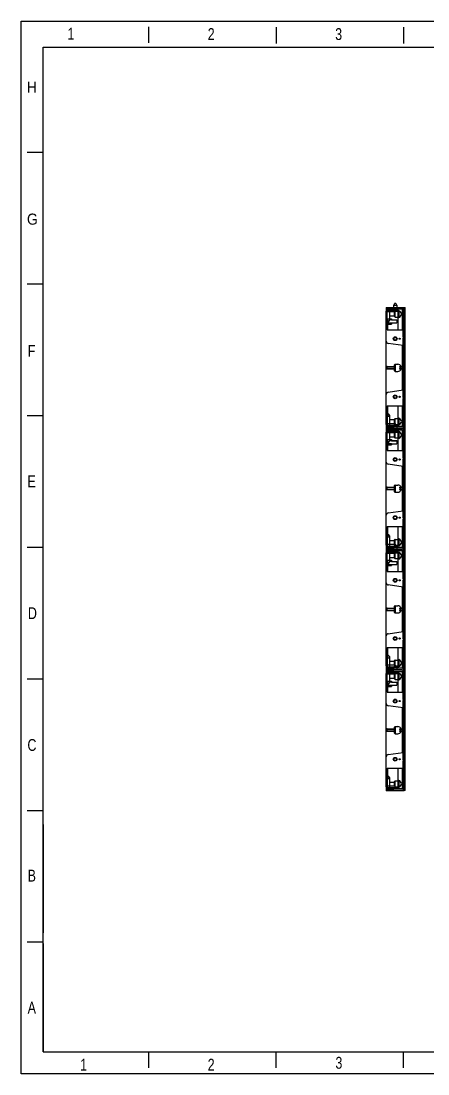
# Model space of a CAD drawing. Header units: millimetres. Extents: x 2185 to 26698, y 9658 to 17427.
# Drawn here: x 9028 to 9938, y 9658 to 12012 of the extents above; entities that cross this region are included whole.
import ezdxf

# ---------------------------------------------------------------- set-up
doc = ezdxf.new("R2010")
doc.units = ezdxf.units.MM
doc.layers.add('02___PRT_ALL_AXES', color=7, linetype='Continuous')
doc.styles.add('CKSTANDARD', font='arial.ttf')
doc.styles.add('Roamns', font='romans.shx')

# ---------------------------------------------------------------- blocks, each defined once
blk = doc.blocks.new('standard template')
for p, q in [((3074, 30739), (3074, 30336)), ((6246, 30728), (6246, 30325)), ((9418, 30728), (9418, 30325)), ((456, 27607), (54, 27607)), ((456, 24334), (54, 24334)), ((456, 21062), (54, 21062)), ((456, 17790), (54, 17790)), ((456, 14517), (54, 14517)), ((456, 11245), (54, 11245)), ((456, 10901), (456, 8211)), ((456, 8211), (456, 10446)), ((456, 6313), (456, 10291)), ((456, 7973), (54, 7973)), ((456, 7944), (456, 5254)), ((456, 5254), (37409, 5254)), ((3074, 5254), (3074, 4851)), ((6246, 4851), (6246, 5254)), ((9418, 4851), (9418, 5254))]:
    blk.add_line(p, q)
blk.add_lwpolyline([(37963, 4700), (-97, 4700), (-97, 30879), (37963, 30879)], close=True)
at = {"color": 7}
for points in [[(456, 6674), (456, 5964), (456, 5254), (456, 30226), (37409, 30226), (37409, 5254)], [(456, 9631), (456, 8921), (456, 8211)]]:
    blk.add_lwpolyline(points, dxfattribs=at)
at = {"style": 'CKSTANDARD'}
for s, height, width, p in [('1', 295, 0.75, (1055, 30416)), ('2', 295, 0.75, (4545, 30408)), ('3', 295, 0.75, (7716, 30408)), ('H', 276, 0.9, (47, 29097)), ('G', 276, 0.9, (50, 25816)), ('F', 295, 0.75, (69, 22532)), ('E', 295, 0.75, (62, 19285)), ('D', 295, 0.75, (74, 16009)), ('C', 295, 0.75, (62, 12732)), ('B', 295, 0.75, (67, 9483)), ('A', 295, 0.75, (67, 6202)), ('1', 295, 0.75, (1373, 4783)), ('2', 295, 0.75, (4545, 4783)), ('3', 295, 0.75, (7722, 4830))]:
    blk.add_text(s, height=height, dxfattribs=dict(at, width=width)).set_placement(p)
at = {"style": 'Roamns'}
for tag, p in [('PAGE_NAME', (27466, 7594)), ('PROJECT_NAME', (27466, 6884)), ('DRAWN_NAME', (27466, 6174)), ('VERSION', (34241, 6174)), ('SELECT_DATA', (27466, 5464)), ('PAGE_NUMBER', (34241, 5464))]:
    blk.add_attdef(tag, p, '', height=285, dxfattribs=at)
blk = doc.blocks.new('6565')
at = {"color": 7, "linetype": 'Continuous'}
for p, q in [((5905.3, 8406.4), (5905.3, 8398.4)), ((5905.3, 8406.4), (5945.3, 8406.4)), ((5905.3, 8404.4), (5940.3, 8405.9)), ((5907.3, 8356.4), (5907.3, 8402.9)), ((5907.3, 8402.9), (5941.3, 8402.9)), ((5909.6, 8406.4), (5909.6, 8404.6)), ((5932.3, 8356.4), (5932.3, 8402.9)), ((5940.3, 8406.4), (5940.3, 8405.9)), ((5941.3, 8356.4), (5941.3, 8402.9)), ((5943.3, 8404.7), (5945.3, 8405.2)), ((5943.3, 8340), (5943.3, 8404.7)), ((5945.3, 8406.4), (5945.3, 8405.2)), ((5905.3, 8398.4), (5904.8, 8397.9)), ((5904.8, 8378.9), (5904.8, 8397.9)), ((5904.8, 8378.9), (5905.3, 8378.4)), ((5907.3, 8399.9), (5932.3, 8399.9)), ((5924.1, 8396.4), (5907.3, 8396.4)), ((5912.3, 8380.4), (5907.3, 8380.4)), ((5912.3, 8399.9), (5912.3, 8377.1)), ((5912.3, 8387.4), (5924.1, 8387.4)), ((5917.3, 8379.7), (5912.3, 8379.7)), ((5917.3, 8381.2), (5917.3, 8378.5)), ((5945.3, 8392), (5943.3, 8392.4)), ((5943.3, 8390.4), (5945.3, 8390.8)), ((5945.3, 8392), (5945.3, 8390.8)), ((5905.3, 8164.5), (5905.3, 8378.4)), ((5907.3, 8378.4), (5908.8, 8378.4)), ((5907.3, 8373.4), (5908.8, 8373.4)), ((5907.3, 8356.4), (5941.3, 8356.4)), ((5908.8, 8356.4), (5908.8, 8378.4)), ((5909.3, 8374.1), (5908.8, 8374.1)), ((5908.8, 8371.9), (5917.3, 8371.9)), ((5908.8, 8370.7), (5917.3, 8370.7)), ((5917.3, 8378.5), (5912.3, 8378.5)), ((5917.3, 8378.7), (5928.7, 8378.7)), ((5917.3, 8371.9), (5917.3, 8369.2)), ((5917.3, 8371.7), (5928.7, 8371.7)), ((5945.3, 8339.5), (5943.3, 8340)), ((5943.3, 8337.8), (5945.3, 8338.3)), ((5943.3, 8205), (5943.3, 8337.8)), ((5945.3, 8339.5), (5945.3, 8338.3)), ((5943.3, 8321.1), (5909.6, 8325.9)), ((5941.7, 8221.6), (5941.7, 8321.3)), ((5942.3, 8221.7), (5942.3, 8321.2)), ((5905.3, 8273.9), (5906.8, 8273.9)), ((5906.8, 8268.9), (5905.3, 8268.9)), ((5905.8, 8274.4), (5907.2, 8274.4)), ((5907.2, 8268.4), (5905.8, 8268.4)), ((5906.8, 8273.9), (5906.8, 8268.9)), ((5935.9, 8273.9), (5941.7, 8273.9)), ((5941.7, 8268.9), (5935.9, 8268.9)), ((5936.4, 8274.4), (5941.7, 8274.4)), ((5941.7, 8268.4), (5936.4, 8268.4)), ((5941.7, 8268.4), (5941.7, 8274.4)), ((5945.3, 8272), (5943.3, 8272.4)), ((5943.3, 8270.4), (5945.3, 8270.8)), ((5945.3, 8279.4), (5945.3, 8277.4)), ((5945.3, 8272), (5945.3, 8270.8)), ((5945.3, 8265.5), (5945.3, 8263.5)), ((5909.6, 8217), (5943.3, 8221.8)), ((5945.3, 8204.5), (5943.3, 8205)), ((5943.3, 8202.8), (5945.3, 8203.3)), ((5943.3, 8138.2), (5943.3, 8202.8)), ((5945.3, 8204.5), (5945.3, 8203.3)), ((5907.3, 8186.5), (5941.3, 8186.5)), ((5907.3, 8186.5), (5907.3, 8140)), ((5907.3, 8169.4), (5908.8, 8169.4)), ((5908.8, 8164.4), (5908.8, 8186.5)), ((5909.3, 8168.7), (5908.8, 8168.7)), ((5932.3, 8140), (5932.3, 8186.5)), ((5941.3, 8140), (5941.3, 8186.5)), ((5905.3, 8164.5), (5904.8, 8164)), ((5904.8, 8145), (5904.8, 8164)), ((5904.8, 8145), (5905.3, 8144.5)), ((5905.3, 8144.5), (5905.3, 8136)), ((5907.3, 8164.4), (5908.8, 8164.4)), ((5912.3, 8162.5), (5907.3, 8162.5)), ((5924.1, 8146.5), (5907.3, 8146.5)), ((5912.3, 8165.7), (5912.3, 8143)), ((5912.3, 8155.5), (5924.1, 8155.5)), ((5924.1, 8145.9), (5924.1, 8156.9)), ((5925.1, 8157.9), (5932.3, 8157.9)), ((5925.1, 8144.9), (5925.1, 8157.9)), ((5925.1, 8144.9), (5932.3, 8144.9)), ((5933.3, 8159.1), (5933.3, 8143.7)), ((5945.3, 8152), (5943.3, 8152.4)), ((5943.3, 8150.4), (5945.3, 8150.8)), ((5945.3, 8152), (5945.3, 8150.8)), ((5905.3, 8138.5), (5940.3, 8137)), ((5905.3, 8136.5), (5945.3, 8136.5)), ((5924.1, 8136), (5905.3, 8136)), ((5941.3, 8140), (5907.3, 8140)), ((5909.6, 8138.3), (5909.6, 8136.5)), ((5924.1, 8136), (5924.1, 8136.5)), ((5940.3, 8136.5), (5940.3, 8137)), ((5945.3, 8137.7), (5943.3, 8138.2)), ((5945.3, 8137.7), (5945.3, 8136.5))]:
    blk.add_line(p, q, dxfattribs=at)
for centre, radius in [((5925.3, 8336.4), 4.25), ((5925.3, 8336.4), 3.25), ((5935.3, 8336.4), 1.25), ((5925.3, 8206.4), 4.25), ((5925.3, 8206.4), 3.25), ((5935.3, 8206.4), 1.25)]:
    blk.add_circle(centre, radius, dxfattribs=at)
for centre, radius, start, end in [((5909.3, 8377.1), 3, 270, 0), ((5910.3, 8330.8), 5, 180, 261.87), ((5905.8, 8273.9), 0.5, 90, 180), ((5905.8, 8268.9), 0.5, 180, 270), ((5910.3, 8212), 5, 98.13, 180), ((5909.3, 8165.7), 3, 0, 90), ((5925.1, 8156.9), 1, 90, 180), ((5925.1, 8145.9), 1, 180, 270)]:
    blk.add_arc(centre, radius, start, end, dxfattribs=at)
for centre, major_axis, ratio, start_param, end_param in [((5948.3, 8271.4), (40, 0), 0.2, 1.645867, 1.696124), ((5948.3, 8271.4), (30, 0), 0.2, 1.670964, 1.738244), ((5948.3, 8271.4), (30, 0), 0.2, -1.738244, -1.670964), ((5948.3, 8271.4), (40, 0), 0.2, -1.696124, -1.645867), ((5931.1, 8151.4), (0, 8), 1, -2.863927, -0.277666)]:
    blk.add_ellipse(centre, major_axis=major_axis, ratio=ratio, start_param=start_param, end_param=end_param, dxfattribs=at)
for points, knots in [([(5907.2, 8274.4), (5907.1, 8274.4), (5907, 8274.4), (5906.9, 8274.3), (5906.8, 8274.1), (5906.8, 8274), (5906.8, 8273.9)], [0, 0, 0, 0, 0.20928, 0.444593, 0.712343, 1, 1, 1, 1]), ([(5907.2, 8268.4), (5907.1, 8268.4), (5907, 8268.5), (5906.9, 8268.6), (5906.8, 8268.7), (5906.8, 8268.9), (5906.8, 8268.9)], [0, 0, 0, 0, 0.20928, 0.444593, 0.712343, 1, 1, 1, 1]), ([(5932.3, 8158.3), (5932.3, 8158.5), (5932.4, 8158.8), (5932.7, 8159.1), (5933, 8159.2), (5933.2, 8159.2), (5933.3, 8159.1)], [0, 0, 0, 0, 0.298909, 0.55508, 0.780398, 1, 1, 1, 1]), ([(5933.3, 8143.7), (5933.2, 8143.7), (5933, 8143.7), (5932.7, 8143.8), (5932.4, 8144.1), (5932.3, 8144.4), (5932.3, 8144.5)], [0, 0, 0, 0, 0.219602, 0.44492, 0.701091, 1, 1, 1, 1])]:
    blk.add_open_spline(points, degree=3, knots=knots, dxfattribs=at)
at = {"layer": '02___PRT_ALL_AXES', "color": 7, "linetype": 'Continuous'}
for p, q in [((5912.3, 8381.2), (5917.3, 8381.2)), ((5924.1, 8385.9), (5924.1, 8396.9)), ((5925.1, 8384.9), (5925.1, 8397.9)), ((5925.1, 8397.9), (5932.3, 8397.9)), ((5925.1, 8384.9), (5932.3, 8384.9)), ((5933.3, 8399.1), (5933.3, 8383.7)), ((5908.8, 8369.2), (5917.3, 8369.2)), ((5917.3, 8378.5), (5928.7, 8378.5)), ((5917.3, 8371.8), (5928.7, 8371.8)), ((5928.7, 8378.7), (5928.7, 8371.7)), ((5906.8, 8273.9), (5924.1, 8273.9)), ((5924.1, 8268.9), (5906.8, 8268.9)), ((5907.2, 8274.4), (5924.1, 8274.4)), ((5924.1, 8268.4), (5907.2, 8268.4)), ((5924.1, 8264.4), (5924.1, 8278.4)), ((5925.1, 8279.4), (5931.1, 8279.4)), ((5925.1, 8279.4), (5925.1, 8263.4)), ((5925.1, 8263.4), (5931.1, 8263.4)), ((5938.2, 8268.9), (5938.2, 8273.9)), ((5907.3, 8143), (5932.3, 8143))]:
    blk.add_line(p, q, dxfattribs=at)
for centre, start, end in [((5925.1, 8396.9), 90, 180), ((5925.1, 8385.9), 180, 270), ((5925.1, 8278.4), 90, 180), ((5925.1, 8264.4), 180, 270)]:
    blk.add_arc(centre, 1, start, end, dxfattribs=at)
for centre, major_axis, start_param, end_param in [((5931.1, 8391.4), (0, 8), -2.863927, -0.277666), ((5931.1, 8271.4), (0, 8), -1.1864, -0.000001), ((5931.1, 8271.4), (8, 0), -1.570796, -0.384397), ((5928.3, 8271.4), (8, 0), -0.317824, 0.317824)]:
    blk.add_ellipse(centre, major_axis=major_axis, ratio=1, start_param=start_param, end_param=end_param, dxfattribs=at)
for points, knots in [([(5932.3, 8398.3), (5932.3, 8398.5), (5932.4, 8398.8), (5932.7, 8399.1), (5933, 8399.2), (5933.2, 8399.2), (5933.3, 8399.1)], [0, 0, 0, 0, 0.298909, 0.55508, 0.780398, 1, 1, 1, 1]), ([(5933.3, 8383.7), (5933.2, 8383.7), (5933, 8383.7), (5932.7, 8383.8), (5932.4, 8384.1), (5932.3, 8384.4), (5932.3, 8384.5)], [0, 0, 0, 0, 0.219602, 0.44492, 0.701091, 1, 1, 1, 1]), ([(5935.9, 8273.9), (5935.9, 8274), (5935.9, 8274.2), (5936, 8274.3), (5936.2, 8274.4), (5936.4, 8274.4), (5936.4, 8274.4)], [0, 0, 0, 0, 0.242962, 0.488415, 0.742663, 1, 1, 1, 1]), ([(5936.4, 8268.4), (5936.4, 8268.4), (5936.2, 8268.5), (5936, 8268.5), (5935.9, 8268.7), (5935.9, 8268.9), (5935.9, 8268.9)], [0, 0, 0, 0, 0.257335, 0.511553, 0.757026, 1, 1, 1, 1]), ([(5938.5, 8274.4), (5938.5, 8274.4), (5938.4, 8274.4), (5938.3, 8274.3), (5938.2, 8274.1), (5938.2, 8274), (5938.2, 8273.9)], [0, 0, 0, 0, 0.20928, 0.444593, 0.712343, 1, 1, 1, 1]), ([(5938.5, 8268.4), (5938.5, 8268.4), (5938.4, 8268.5), (5938.3, 8268.6), (5938.2, 8268.7), (5938.2, 8268.9), (5938.2, 8268.9)], [0, 0, 0, 0, 0.20928, 0.444593, 0.712343, 1, 1, 1, 1])]:
    blk.add_open_spline(points, degree=3, knots=knots, dxfattribs=at)
blk = doc.blocks.new('IM-2')
at = {"color": 4, "lineweight": 5}
for p, q in [((1381.7, 4077.4), (1379.7, 4077.4)), ((1379.7, 4077.4), (1379.7, 3807.4)), ((1381.7, 3807.4), (1381.7, 4077.4)), ((1379.7, 3807.4), (1381.7, 3807.4))]:
    blk.add_line(p, q, dxfattribs=at)
blk = doc.blocks.new('878')
at = {"color": 2, "linetype": 'Continuous'}
for p, q in [((3769.5, 7226.3), (3769, 7225.8)), ((3769.7, 7225.8), (3769, 7225.8)), ((3769, 7225.8), (3769, 7221.4)), ((3770.3, 7227.4), (3769.5, 7225.4)), ((3769.9, 7226.3), (3769.5, 7226.3)), ((3770.4, 7227.4), (3770.3, 7227.4)), ((3774.3, 7230.4), (3771.7, 7230.4)), ((3775.7, 7227.4), (3775.6, 7227.4)), ((3775.7, 7227.4), (3776.5, 7225.4)), ((3776.5, 7226.3), (3776.2, 7226.3)), ((3777, 7225.8), (3776.4, 7225.8)), ((3776.5, 7226.3), (3777, 7225.8)), ((3777, 7225.8), (3777, 7221.4)), ((3769, 7221.4), (3777, 7221.4)), ((3776.5, 7225.4), (3769.5, 7225.4)), ((3769.5, 7225.4), (3769.5, 7221.4)), ((3776.5, 7225.4), (3776.5, 7221.4))]:
    blk.add_line(p, q, dxfattribs=at)
for points in [[(3771.7, 7230.4), (3771.6, 7230.2), (3771.4, 7229.7), (3771, 7228.7), (3770.6, 7227.9), (3770.4, 7227.4)], [(3774.3, 7230.4), (3774.4, 7230.2), (3774.7, 7229.7), (3775.1, 7228.7), (3775.4, 7227.9), (3775.6, 7227.4)]]:
    blk.add_open_spline(points, degree=3, knots=[0, 0, 0, 0, 0.249999, 0.499999, 1, 1, 1, 1], dxfattribs=at)
blk = doc.blocks.new('4342')
at = {"color": 4, "lineweight": 5}
for name, p in [('6565', (-909.7, -1266.7)), ('878', (1242.6, -81.7)), ('IM-2', (3656, 3062.4))]:
    blk.add_blockref(name, p, dxfattribs=at)

msp = doc.modelspace()

# ---------------------------------------------------------------- block references
at = {"transparency": 33554595, "xscale": 0.08990503216734323, "yscale": 0.08990503216734323, "zscale": 0.08990503216734323}
msp.add_blockref('standard template', (9036.989, 9235.511), dxfattribs=at)
at = {"color": 4, "lineweight": 5}
for p in [(4849.232, 4231.879), (4849.232, 3961.879), (4849.232, 3691.879), (4849.232, 3421.879)]:
    msp.add_blockref('4342', p, dxfattribs=at)

doc.saveas('drawing.dxf')
